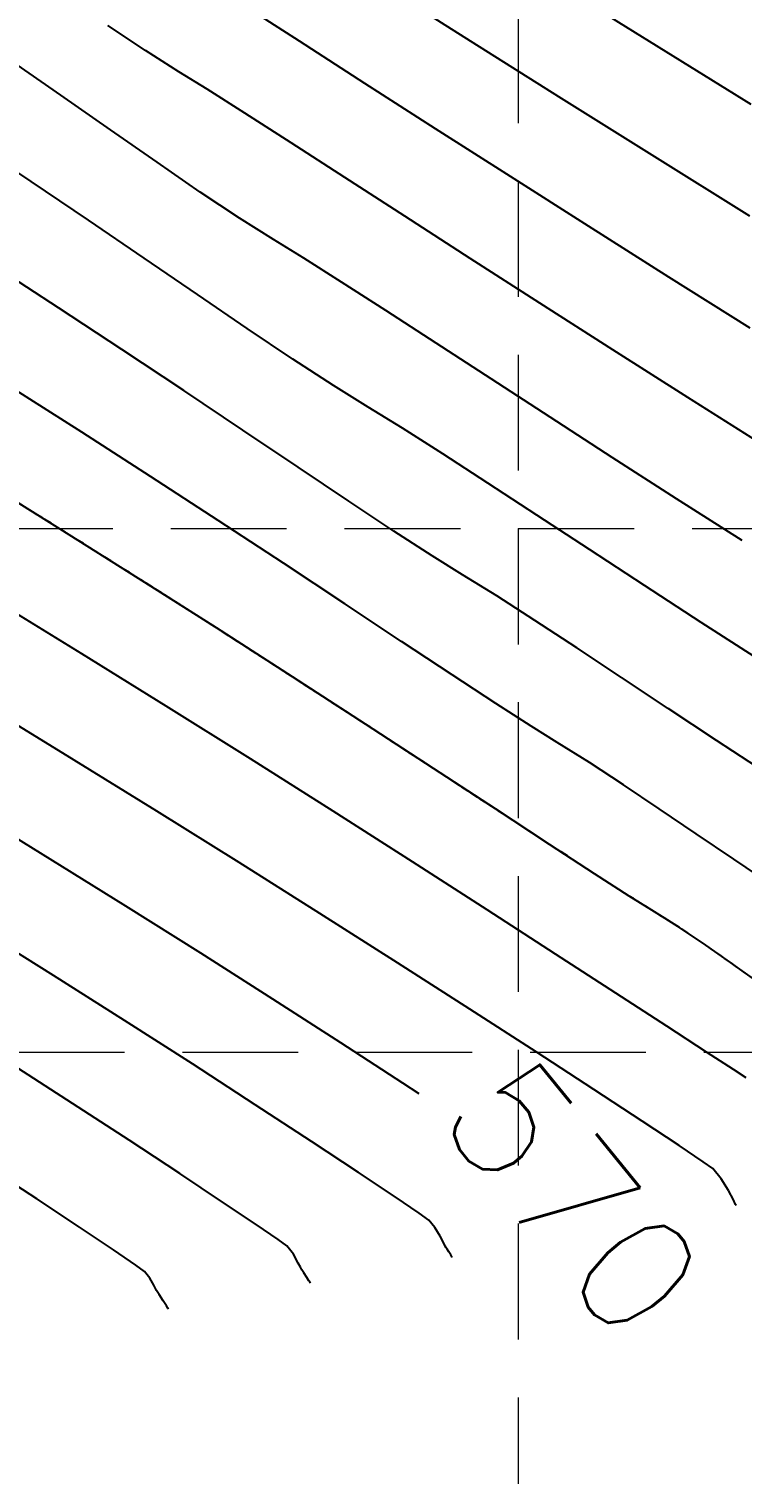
# Model space of a CAD drawing. Header units: inches. Extents: x 2547543 to 2548696, y 7125653 to 7126375.
# Drawn here: x 2548408.69 to 2548433.31, y 7125783.73 to 7125833.63 of the extents above; entities that cross this region are included whole.
import ezdxf

# ---------------------------------------------------------------- set-up
doc = ezdxf.new("R2010")
doc.units = ezdxf.units.IN
doc.header["$MEASUREMENT"] = 0
doc.linetypes.add('DASHED2', pattern=[0.375, 0.25, -0.125])
doc.linetypes.add('HIDDEN', pattern=[0.375, 0.25, -0.125])
for name, color, linetype in [('CONT-MJR', 6, 'Continuous'), ('CONT-MNR', 14, 'Continuous'), ('GRID', 254, 'HIDDEN'), ('V-100YR-LINE', 2, 'DASHED2')]:
    doc.layers.add(name, color=color, linetype=linetype)
doc.styles.add('L80', font='simplex', dxfattribs={"height": 3.2})

msp = doc.modelspace()

# ---------------------------------------------------------------- linework, layer by layer
at = {"layer": 'CONT-MJR', "color": 35, "extrusion": (0.5346756741477663, 0.8450573492223068, 0), "elevation": 7384318.007028944}
msp.add_lwpolyline([(1656445.301780972, 560), (1656448.857958182, 560)], dxfattribs=at)
at = {"layer": 'CONT-MJR', "color": 35}
for points, elevation in [([(2548427.07209941, 7125831.231278805), (2548423.932674917, 7125833.209253065)], 560), ([(2548430.301881083, 7125829.207090835), (2548427.07209941, 7125831.231278805)], 560), ([(2548414.030309379, 7125821.142698083), (2548411.899238962, 7125822.559984722)], 565), ([(2548417.985016664, 7125818.492551161), (2548416.070850431, 7125819.776768497)], 565), ([(2548421.29084284, 7125816.290674007), (2548419.736962619, 7125817.320401265)], 565), ([(2548424.837695336, 7125814.052987642), (2548423.661024254, 7125814.779908173)], 565), ([(2548426.158456326, 7125813.20441485), (2548424.837695336, 7125814.052987642)], 565), ([(2548427.600333418, 7125812.257565411), (2548426.158456326, 7125813.20441485)], 565), ([(2548429.140352811, 7125811.235814936), (2548427.600333418, 7125812.257565411)], 565), ([(2548434.119526778, 7125807.954913437), (2548432.422923293, 7125809.061113338)], 565), ([(2548409.425153217, 7125804.964345491), (2548406.834837804, 7125806.555866808)], 570), ([(2548414.61712428, 7125801.70964215), (2548412.03775034, 7125803.336092399)], 570), ([(2548421.600858044, 7125797.226454572), (2548419.454183026, 7125798.616288622)], 570)]:
    msp.add_lwpolyline(points, dxfattribs=dict(at, elevation=elevation))
at = {"layer": 'CONT-MJR', "color": 35, "extrusion": (-0.528580168785645, -0.8488833872603111, 0), "elevation": -7396047.753460483}
msp.add_lwpolyline([(-1603247.998687922, 560.0000000000009), (-1603251.858164122, 560.0000000000009)], dxfattribs=at)
at = {"layer": 'CONT-MJR', "color": 35, "extrusion": (0.5439041504395272, 0.8391473500730705, 0), "elevation": 7365706.945422772}
msp.add_lwpolyline([(1737273.989991284, 565.0000000000009), (1737276.617173236, 565.0000000000009)], dxfattribs=at)
at = {"layer": 'CONT-MJR', "color": 35, "extrusion": (-0.5496944488748726, -0.8353657958500277, 0), "elevation": -7353516.308366047}
msp.add_lwpolyline([(-1788168.9705295, 565), (-1788171.587053104, 565)], dxfattribs=at)
at = {"layer": 'CONT-MJR', "color": 35, "extrusion": (-0.5562692970401437, -0.8310020873442282, 0), "elevation": -7339176.724831177}
msp.add_lwpolyline([(-1846135.68375948, 565), (-1846138.139278044, 565)], dxfattribs=at)
at = {"layer": 'CONT-MJR', "color": 35, "extrusion": (-0.5560742413240407, -0.8311326236744004, 0), "elevation": -7339609.817136287}
msp.add_lwpolyline([(-1844408.678050474, 565), (-1844410.785952277, 565)], dxfattribs=at)
at = {"layer": 'CONT-MJR', "color": 35, "extrusion": (-0.5445279739657594, -0.838742681380139, 0), "elevation": -7364412.944976049}
msp.add_lwpolyline([(-1742735.02709786, 565), (-1742736.60084516, 565)], dxfattribs=at)
at = {"layer": 'CONT-MJR', "color": 35, "extrusion": (-0.528506364466436, -0.8489293390609555, 0), "elevation": -7396171.355586411}
msp.add_lwpolyline([(-1602606.848989844, 565.0000000000005), (-1602608.08609208, 565.0000000000005)], dxfattribs=at)
at = {"layer": 'CONT-MJR', "color": 35, "extrusion": (-0.5534443597368044, -0.8328861510888019, 0), "elevation": -7345403.227500418}
msp.add_lwpolyline([(-1821186.75971381, 565), (-1821188.698979928, 565)], dxfattribs=at)
at = {"layer": 'CONT-MJR', "color": 35, "extrusion": (-0.5511744276465683, -0.8343900468656598, 0), "elevation": -7350334.938558807}
msp.add_lwpolyline([(-1801177.081980941, 565), (-1801179.080306061, 565)], dxfattribs=at)
at = {"layer": 'CONT-MJR', "color": 35, "extrusion": (-0.5289192910883183, -0.848672129573389, 0), "elevation": -7395374.980570547}
msp.add_lwpolyline([(-1606208.577852725, 570.0000000000009), (-1606211.65630556, 570.0000000000009)], dxfattribs=at)
at = {"layer": 'CONT-MJR', "color": 35, "extrusion": (-0.5371541948792593, -0.8434840667870466, 0), "elevation": -7379391.80704698}
msp.add_lwpolyline([(-1678104.202293296, 570), (-1678107.155100537, 570)], dxfattribs=at)
at = {"layer": 'CONT-MJR', "color": 35, "extrusion": (-0.5404613238946271, -0.8413688592847176, 0), "elevation": -7372747.205325962}
msp.add_lwpolyline([(-1707057.784820895, 570.0000000000005), (-1707060.573624949, 570.0000000000005)], dxfattribs=at)
at = {"layer": 'CONT-MJR', "color": 35, "extrusion": (-0.5463765060655066, -0.837539678832979, 0), "elevation": -7360535.610732378}
msp.add_lwpolyline([(-1758963.312535727, 570), (-1758963.982407854, 570)], dxfattribs=at)
at = {"layer": 'CONT-MNR', "color": 35, "extrusion": (-0.5280824155271435, -0.8491931243309836, 0), "elevation": -7396989.682264248}
msp.add_lwpolyline([(-1598918.157502268, 559), (-1598922.512837077, 559)], dxfattribs=at)
at = {"layer": 'CONT-MNR', "color": 35, "extrusion": (0.5412079070149436, 0.8408888163036208, 0), "elevation": 7371257.433516039}
msp.add_lwpolyline([(1713621.056631246, 561.0000000000005), (1713623.493674717, 561.0000000000005)], dxfattribs=at)
at = {"layer": 'CONT-MNR', "color": 35}
for points, elevation in [([(2548412.708460653, 7125832.878217741), (2548411.412970342, 7125833.750813454)], 562), ([(2548413.86683323, 7125832.147720105), (2548412.708460653, 7125832.878217741)], 562), ([(2548413.110847412, 7125829.022078526), (2548411.498865434, 7125830.147313029)], 563), ([(2548415.952949452, 7125827.098255608), (2548414.604126409, 7125827.995929007)], 563), ([(2548412.668613126, 7125825.713012487), (2548410.746818352, 7125827.022778906)], 564), ([(2548421.013993926, 7125823.900900475), (2548419.480321082, 7125824.888417087)], 563), ([(2548433.59344251, 7125823.296483837), (2548430.781760642, 7125825.060567505)], 561), ([(2548424.646203204, 7125821.541464761), (2548422.74620294, 7125822.777209809)], 563), ([(2548431.431748792, 7125820.897917734), (2548428.841002386, 7125822.545499304)], 562), ([(2548428.826597812, 7125818.830290211), (2548426.6832498, 7125820.217785005)], 563), ([(2548412.889249017, 7125818.173189698), (2548410.508651037, 7125819.707283451)], 566), ([(2548424.527324439, 7125817.947755972), (2548422.972154088, 7125818.955249025)], 564), ([(2548431.04550232, 7125817.403100053), (2548428.826597812, 7125818.830290211)], 563), ([(2548409.769003935, 7125816.359346612), (2548407.102488995, 7125818.01240769)], 567), ([(2548426.224385981, 7125816.838068865), (2548424.527324439, 7125817.947755972)], 564), ([(2548433.309218407, 7125815.960334202), (2548431.04550232, 7125817.403100053)], 563), ([(2548415.16311457, 7125812.941912073), (2548412.472614313, 7125814.65687832)], 567), ([(2548431.894900377, 7125813.13202858), (2548429.935375689, 7125814.406586632)], 564), ([(2548421.552363676, 7125812.481021566), (2548419.595263273, 7125813.775305356)], 566), ([(2548417.790299144, 7125811.251357132), (2548415.16311457, 7125812.941912073)], 567), ([(2548423.303856346, 7125811.324349284), (2548421.552363676, 7125812.481021566)], 566), ([(2548413.427540905, 7125810.248457653), (2548410.519461812, 7125812.055236884)], 568), ([(2548424.809847947, 7125810.336352113), (2548423.303856346, 7125811.324349284)], 566), ([(2548416.334996467, 7125808.422015477), (2548413.427540905, 7125810.248457653)], 568), ([(2548426.030445142, 7125809.54809366), (2548424.809847947, 7125810.336352113)], 566), ([(2548410.248168782, 7125808.381779846), (2548407.447306446, 7125810.088895173)], 569), ([(2548428.040315283, 7125808.298233307), (2548426.925754596, 7125808.990637529)], 566), ([(2548431.719965736, 7125805.839560386), (2548430.448688276, 7125806.703096909)], 566), ([(2548428.219292142, 7125804.456576084), (2548426.661769394, 7125805.471435607)], 567), ([(2548424.507026677, 7125803.20731085), (2548421.929398883, 7125804.863182119)], 568), ([(2548429.412265844, 7125803.687583424), (2548428.219292142, 7125804.456576084)], 567), ([(2548426.865392822, 7125801.684816463), (2548424.507026677, 7125803.20731085)], 568), ([(2548431.15209272, 7125802.598663323), (2548430.190484937, 7125803.201366886)], 567), ([(2548409.539570501, 7125800.943823828), (2548407.052326445, 7125802.498207007)], 571), ([(2548423.913920836, 7125799.77447895), (2548421.409453882, 7125801.379566848)], 569), ([(2548411.987748233, 7125799.391832005), (2548409.539570501, 7125800.943823828)], 571), ([(2548426.193920756, 7125798.303138497), (2548423.913920836, 7125799.77447895)], 569), ([(2548432.078326068, 7125798.300194161), (2548430.705702048, 7125799.192998162)], 568), ([(2548428.194390992, 7125797.00332615), (2548426.193920756, 7125798.303138497)], 569), ([(2548418.438375175, 7125795.215011081), (2548416.5031014, 7125796.480944989)], 571), ([(2548431.967997064, 7125794.510864266), (2548431.136491798, 7125795.069408379)], 569), ([(2548410.43662943, 7125792.24921137), (2548408.955763502, 7125793.229115337)], 573), ([(2548433.072770166, 7125793.053994317), (2548433.007295618, 7125793.191507833)], 569), ([(2548416.528680196, 7125792.344716214), (2548415.375695053, 7125793.120309468)], 572), ([(2548433.108721555, 7125792.997211561), (2548433.104704266, 7125793.003556594)], 569), ([(2548417.28723392, 7125791.826310631), (2548416.528680196, 7125792.344716214)], 572), ([(2548423.062930841, 7125791.596314809), (2548423.011188325, 7125791.703256059)], 571), ([(2548417.81649285, 7125791.314598364), (2548417.58703724, 7125791.611346125)], 572), ([(2548423.096354535, 7125791.543524375), (2548423.062930841, 7125791.596314809)], 571), ([(2548423.129778228, 7125791.490733941), (2548423.096354535, 7125791.543524375)], 571), ([(2548423.255027268, 7125791.292911665), (2548423.186324876, 7125791.401422385)], 571), ([(2548423.306914605, 7125791.210959171), (2548423.293673354, 7125791.231872819)], 571), ([(2548412.863462498, 7125790.489764933), (2548412.682808975, 7125790.723471208)], 573), ([(2548418.058011179, 7125790.867475057), (2548417.987314479, 7125791.011966478)], 572), ([(2548418.085547725, 7125790.823982969), (2548418.058011179, 7125790.867475057)], 572), ([(2548418.179046282, 7125790.676308403), (2548418.11308427, 7125790.780490882)], 572), ([(2548418.279576832, 7125790.517527286), (2548418.179046282, 7125790.676308403)], 572), ([(2548412.998017633, 7125790.251432523), (2548412.863462498, 7125790.489764933)], 573), ([(2548413.053091517, 7125790.138635303), (2548412.998017633, 7125790.251432523)], 573), ([(2548418.353725627, 7125790.400414345), (2548418.279576832, 7125790.517527286)], 572), ([(2548418.40601113, 7125790.317832975), (2548418.392167029, 7125790.339698783)], 572), ([(2548413.327172508, 7125789.705743154), (2548413.186076189, 7125789.928595122)], 573), ([(2548413.505107654, 7125789.42470678), (2548413.485725342, 7125789.455319814)], 573)]:
    msp.add_lwpolyline(points, dxfattribs=dict(at, elevation=elevation))
at = {"layer": 'CONT-MNR', "color": 35, "extrusion": (-0.5409691942751365, -0.8410424072811725, 0), "elevation": -7371743.55735452}
msp.add_lwpolyline([(-1711525.925243045, 561), (-1711528.615448063, 561)], dxfattribs=at)
at = {"layer": 'CONT-MNR', "color": 35, "extrusion": (-0.5260588818806576, -0.8504481482103847, 0), "elevation": -7400775.939674431}
msp.add_lwpolyline([(-1581296.044378862, 559.0000000000009), (-1581300.453629948, 559.0000000000009)], dxfattribs=at)
at = {"layer": 'CONT-MNR', "color": 35, "extrusion": (-0.5718271983917216, -0.8203740946540637, 0), "elevation": -7303097.468867818}
msp.add_lwpolyline([(-1984094.795140111, 563), (-1984096.955287579, 563)], dxfattribs=at)
at = {"layer": 'CONT-MNR', "color": 35, "extrusion": (-0.5246453765248089, -0.8513208730503097, 0), "elevation": -7403383.197912807}
msp.add_lwpolyline([(-1569015.827878193, 562), (-1569016.972187222, 562)], dxfattribs=at)
at = {"layer": 'CONT-MNR', "color": 35, "extrusion": (-0.5401130236138055, -0.8415924914843007, 0), "elevation": -7373481.482149685}
msp.add_lwpolyline([(-1704020.250514677, 561), (-1704023.1514192, 561)], dxfattribs=at)
at = {"layer": 'CONT-MNR', "color": 35, "extrusion": (-0.5739380350272834, -0.8188987311927043, 0), "elevation": -7297963.554429123}
msp.add_lwpolyline([(-2002894.009709215, 563), (-2002896.091690688, 563)], dxfattribs=at)
at = {"layer": 'CONT-MNR', "color": 35, "extrusion": (-0.5352566294015955, -0.8446894936493783, 0), "elevation": -7383170.979687999}
msp.add_lwpolyline([(-1661527.791317845, 562), (-1661529.334066336, 562)], dxfattribs=at)
at = {"layer": 'CONT-MNR', "color": 35, "extrusion": (0.5401106732649592, 0.8415939998748045, 0), "elevation": 7373483.138796439}
msp.add_lwpolyline([(1704003.596282111, 562), (1704005.492512626, 562)], dxfattribs=at)
at = {"layer": 'CONT-MNR', "color": 35, "extrusion": (-0.5387299280116243, -0.8424785247497946, 0), "elevation": -7376270.492464595}
msp.add_lwpolyline([(-1691903.489667749, 561.0000000000009), (-1691906.55881599, 561.0000000000009)], dxfattribs=at)
at = {"layer": 'CONT-MNR', "color": 35, "extrusion": (-0.553925052642383, -0.8325665355124077, 0), "elevation": -7344353.690860676}
msp.add_lwpolyline([(-1825454.988490421, 564), (-1825457.39465507, 564)], dxfattribs=at)
at = {"layer": 'CONT-MNR', "color": 35, "extrusion": (-0.5422998271987092, -0.840185037607937, 0), "elevation": -7369021.992353022}
msp.add_lwpolyline([(-1723191.554183054, 562.0000000000009), (-1723193.758831342, 562.0000000000009)], dxfattribs=at)
at = {"layer": 'CONT-MNR', "color": 35, "extrusion": (-0.5663489949816616, -0.824165526992765, 0), "elevation": -7316153.835368212}
msp.add_lwpolyline([(-1935390.058700682, 563.0000000000009), (-1935391.870568501, 563.0000000000009)], dxfattribs=at)
at = {"layer": 'CONT-MNR', "color": 35, "extrusion": (-0.5597583858626608, -0.8286558691377433, 0), "elevation": -7331352.671040173}
msp.add_lwpolyline([(-1876985.909882525, 564.0000000000009), (-1876988.296259616, 564.0000000000009)], dxfattribs=at)
at = {"layer": 'CONT-MNR', "color": 35, "extrusion": (-0.5429505334575485, -0.8397646802635625, 0), "elevation": -7367684.870586389}
msp.add_lwpolyline([(-1728897.154312884, 562), (-1728899.622280797, 562)], dxfattribs=at)
at = {"layer": 'CONT-MNR', "color": 35, "extrusion": (-0.5368463005395661, -0.8436800635294057, 0), "elevation": -7380032.167843066}
msp.add_lwpolyline([(-1675415.856501766, 561.0000000000009), (-1675419.051448134, 561.0000000000009)], dxfattribs=at)
at = {"layer": 'CONT-MNR', "color": 35, "extrusion": (0.5425497178730597, 0.8400236923062726, 0), "elevation": 7368509.098516468}
msp.add_lwpolyline([(1725378.253652082, 562), (1725380.939832944, 562)], dxfattribs=at)
at = {"layer": 'CONT-MNR', "color": 35, "extrusion": (0.5316372738112506, 0.8469721418645016, 0), "elevation": 7390209.949728809}
msp.add_lwpolyline([(1629916.582573836, 563), (1629917.974135684, 563)], dxfattribs=at)
at = {"layer": 'CONT-MNR', "color": 35, "extrusion": (0.5344442414472265, 0.8452037344829346, 0), "elevation": 7384768.108502567}
msp.add_lwpolyline([(1654412.955365278, 561.0000000000005), (1654416.233678624, 561.0000000000005)], dxfattribs=at)
at = {"layer": 'CONT-MNR', "color": 35, "extrusion": (-0.524170095520761, -0.8516135925182009, 0), "elevation": -7404254.636058454}
msp.add_lwpolyline([(-1564877.187989448, 563), (-1564878.414327029, 563)], dxfattribs=at)
at = {"layer": 'CONT-MNR', "color": 35, "extrusion": (-0.5641904445281074, -0.8256446828407342, 0), "elevation": -7321190.187144443}
msp.add_lwpolyline([(-1916237.183146213, 564), (-1916239.407129939, 564)], dxfattribs=at)
at = {"layer": 'CONT-MNR', "color": 35, "extrusion": (-0.5355640162193124, -0.8444946326241749, 0), "elevation": -7382562.643180281}
msp.add_lwpolyline([(-1664208.823310145, 563), (-1664210.367892795, 563)], dxfattribs=at)
at = {"layer": 'CONT-MNR', "color": 35, "extrusion": (-0.5413184364034479, -0.8408176677554571, 0), "elevation": -7371029.002029993}
msp.add_lwpolyline([(-1714578.111187918, 562.0000000000005), (-1714580.970478866, 562.0000000000005)], dxfattribs=at)
at = {"layer": 'CONT-MNR', "color": 35, "extrusion": (-0.562516408458574, -0.8267861212035835, 0), "elevation": -7325057.73874682}
msp.add_lwpolyline([(-1901397.35663138, 564), (-1901399.43789766, 564)], dxfattribs=at)
at = {"layer": 'CONT-MNR', "color": 35, "extrusion": (0.5393430855337895, 0.8420861215379881, 0), "elevation": 7375033.744476989}
msp.add_lwpolyline([(1697266.559920588, 562), (1697269.547230985, 562)], dxfattribs=at)
at = {"layer": 'CONT-MNR', "color": 35, "extrusion": (-0.544223703929012, -0.8389401409408106, 0), "elevation": -7365050.831147145}
msp.add_lwpolyline([(-1740067.527478579, 563), (-1740069.592237349, 563)], dxfattribs=at)
at = {"layer": 'CONT-MNR', "color": 35, "extrusion": (-0.5574242445829867, -0.8302278070211131, 0), "elevation": -7336605.630649747}
msp.add_lwpolyline([(-1856338.751146534, 564), (-1856340.64872208, 564)], dxfattribs=at)
at = {"layer": 'CONT-MNR', "color": 35, "extrusion": (0.5473596494087025, 0.8368974932446519, 0), "elevation": 7358483.835504808}
msp.add_lwpolyline([(1767621.414943677, 564), (1767623.088020818, 564)], dxfattribs=at)
at = {"layer": 'CONT-MNR', "color": 35, "extrusion": (-0.5362594884312781, -0.8440531743127468, 0), "elevation": -7381180.05919503}
msp.add_lwpolyline([(-1670294.451602475, 566.0000000000009), (-1670297.279314173, 566.0000000000009)], dxfattribs=at)
at = {"layer": 'CONT-MNR', "color": 35, "extrusion": (0.528915721086198, 0.8486743545011051, 0), "elevation": 7395400.783375097}
msp.add_lwpolyline([(1606179.489855888, 564.0000000000009), (1606180.898033615, 564.0000000000009)], dxfattribs=at)
at = {"layer": 'CONT-MNR', "color": 35, "extrusion": (-0.5448724419229621, -0.8385189455420243, 0), "elevation": -7363702.725103077}
msp.add_lwpolyline([(-1745759.007538748, 563.0000000000009), (-1745761.436877534, 563.0000000000009)], dxfattribs=at)
at = {"layer": 'CONT-MNR', "color": 35, "extrusion": (0.5331039583126764, 0.8460497441825489, 0), "elevation": 7387377.831527686}
msp.add_lwpolyline([(1642700.45784255, 562.0000000000009), (1642703.566009304, 562.0000000000009)], dxfattribs=at)
at = {"layer": 'CONT-MNR', "color": 35, "extrusion": (0.5241365340187815, 0.8516342487868714, 0), "elevation": 7404313.081158899}
msp.add_lwpolyline([(1564579.408319851, 564), (1564580.805378218, 564)], dxfattribs=at)
at = {"layer": 'CONT-MNR', "color": 35, "extrusion": (-0.5367156852314349, -0.8437631618093737, 0), "elevation": -7380282.113921296}
msp.add_lwpolyline([(-1674273.378789253, 564), (-1674275.021522054, 564)], dxfattribs=at)
at = {"layer": 'CONT-MNR', "color": 35, "extrusion": (-0.545813231488294, -0.8379068661446247, 0), "elevation": -7361729.448461221}
msp.add_lwpolyline([(-1754030.400248409, 566), (-1754033.186433468, 566)], dxfattribs=at)
at = {"layer": 'CONT-MNR', "color": 35, "extrusion": (-0.5488249921375656, -0.8359372751619591, 0), "elevation": -7355369.720927503}
msp.add_lwpolyline([(-1780508.300123458, 566), (-1780510.990081102, 566)], dxfattribs=at)
at = {"layer": 'CONT-MNR', "color": 35, "extrusion": (0.5484309317870779, 0.8361958580734287, 0), "elevation": 7356214.294213712}
msp.add_lwpolyline([(1777032.748150235, 564.0000000000009), (1777034.914808893, 564.0000000000009)], dxfattribs=at)
at = {"layer": 'CONT-MNR', "color": 35, "extrusion": (0.5328569960083813, 0.8462053071240596, 0), "elevation": 7387841.594980402}
msp.add_lwpolyline([(1640560.033109297, 567.0000000000009), (1640563.228090887, 567.0000000000009)], dxfattribs=at)
at = {"layer": 'CONT-MNR', "color": 35, "extrusion": (0.5476843221458372, 0.8366850562043372, 0), "elevation": 7357797.548969006}
msp.add_lwpolyline([(1770463.589295818, 564), (1770465.859252353, 564)], dxfattribs=at)
at = {"layer": 'CONT-MNR', "color": 35, "extrusion": (-0.5507802882486839, -0.8346502705185549, 0), "elevation": -7351181.674481163}
msp.add_lwpolyline([(-1797718.66058785, 566), (-1797721.20394628, 566)], dxfattribs=at)
at = {"layer": 'CONT-MNR', "color": 35, "extrusion": (0.522476079278614, 0.852653943039993, 0), "elevation": 7407335.282860429}
msp.add_lwpolyline([(1550154.066392739, 568), (1550157.413639436, 568)], dxfattribs=at)
at = {"layer": 'CONT-MNR', "color": 35, "extrusion": (-0.541150234069111, -0.8409259326284012, 0), "elevation": -7371365.570221369}
msp.add_lwpolyline([(-1713090.606829409, 564), (-1713092.976370948, 564)], dxfattribs=at)
at = {"layer": 'CONT-MNR', "color": 35, "extrusion": (0.5438973687827123, 0.8391517456522642, 0), "elevation": 7365714.681467645}
msp.add_lwpolyline([(1737197.757193318, 567), (1737200.752674579, 567)], dxfattribs=at)
at = {"layer": 'CONT-MNR', "color": 35, "extrusion": (-0.5458767984217882, -0.8378654551566013, 0), "elevation": -7361593.238959289}
msp.add_lwpolyline([(-1754578.0001072, 567), (-1754580.8047777, 567)], dxfattribs=at)
at = {"layer": 'CONT-MNR', "color": 35, "extrusion": (-0.5285579751807351, -0.8488972063052401, 0), "elevation": -7396070.720589875}
msp.add_lwpolyline([(-1603050.673869922, 566), (-1603051.7285435, 566)], dxfattribs=at)
at = {"layer": 'CONT-MNR', "color": 35, "extrusion": (-0.5256918974441757, -0.850675043104911, 0), "elevation": -7401425.971153937}
msp.add_lwpolyline([(-1578107.379042514, 569), (-1578110.731331483, 569)], dxfattribs=at)
at = {"layer": 'CONT-MNR', "color": 35, "extrusion": (-0.5353625787161294, -0.8446223471531028, 0), "elevation": -7382943.775512081}
msp.add_lwpolyline([(-1662438.408998012, 568.0000000000009), (-1662441.785859295, 568.0000000000009)], dxfattribs=at)
at = {"layer": 'CONT-MNR', "color": 35, "extrusion": (-0.5466375379616016, -0.8373693343389634, 0), "elevation": -7359999.780948945}
msp.add_lwpolyline([(-1761257.405536346, 566.0000000000009), (-1761258.812403047, 566.0000000000009)], dxfattribs=at)
at = {"layer": 'CONT-MNR', "color": 35, "extrusion": (0.5470427215818063, 0.8371046892500188, 0), "elevation": 7359143.432100414}
msp.add_lwpolyline([(1764822.346207983, 567.0000000000009), (1764824.897865127, 567.0000000000009)], dxfattribs=at)
at = {"layer": 'CONT-MNR', "color": 35, "extrusion": (-0.5574470605040847, -0.830212487701405, 0), "elevation": -7336548.772377817}
msp.add_lwpolyline([(-1856521.217822174, 566), (-1856522.699739125, 566)], dxfattribs=at)
at = {"layer": 'CONT-MNR', "color": 35, "extrusion": (0.5472194766295571, 0.8369891542889152, 0), "elevation": 7358770.599246473}
msp.add_lwpolyline([(1766374.064241338, 567.0000000000005), (1766376.300669642, 567.0000000000005)], dxfattribs=at)
at = {"layer": 'CONT-MNR', "color": 35, "extrusion": (-0.5299911732598627, -0.8480031581702007, 0), "elevation": -7393342.966608294}
msp.add_lwpolyline([(-1615548.895798841, 569.0000000000009), (-1615552.253678011, 569.0000000000009)], dxfattribs=at)
at = {"layer": 'CONT-MNR', "color": 35, "extrusion": (-0.5381727359408868, -0.8428345663829294, 0), "elevation": -7377365.854065823}
msp.add_lwpolyline([(-1687015.807173942, 568), (-1687019.060754208, 568)], dxfattribs=at)
at = {"layer": 'CONT-MNR', "color": 35, "extrusion": (-0.5608808129701895, -0.8278965597475928, 0), "elevation": -7328796.594894754}
msp.add_lwpolyline([(-1886888.347219018, 566.0000000000009), (-1886889.91864908, 566.0000000000009)], dxfattribs=at)
at = {"layer": 'CONT-MNR', "color": 35, "extrusion": (-0.5336165564725444, -0.8457265342049898, 0), "elevation": -7386359.172932974}
msp.add_lwpolyline([(-1647181.157035424, 569.0000000000005), (-1647184.453861231, 569.0000000000005)], dxfattribs=at)
at = {"layer": 'CONT-MNR', "color": 35, "extrusion": (-0.5547104364326357, -0.8320434674418847, 0), "elevation": -7342621.858983856}
msp.add_lwpolyline([(-1832349.745234616, 566.0000000000005), (-1832351.330990953, 566.0000000000005)], dxfattribs=at)
at = {"layer": 'CONT-MNR', "color": 35, "extrusion": (-0.5298654023462, -0.8480817504206182, 0), "elevation": -7393588.640400581}
msp.add_lwpolyline([(-1614439.443560889, 567.0000000000009), (-1614440.361183622, 567.0000000000009)], dxfattribs=at)
at = {"layer": 'CONT-MNR', "color": 35, "extrusion": (-0.5367632366045201, -0.843732912615029, 0), "elevation": -7380172.076668851}
msp.add_lwpolyline([(-1674681.193528235, 569.0000000000009), (-1674684.362625107, 569.0000000000009)], dxfattribs=at)
at = {"layer": 'CONT-MNR', "color": 35, "extrusion": (-0.5582100486745771, -0.8296996694941648, 0), "elevation": -7334835.938445106}
msp.add_lwpolyline([(-1863261.044408577, 567), (-1863262.130825318, 567)], dxfattribs=at)
at = {"layer": 'CONT-MNR', "color": 35, "extrusion": (-0.5438468058481934, -0.8391845159252627, 0), "elevation": -7365816.248133734}
msp.add_lwpolyline([(-1736741.636095996, 568), (-1736744.119989499, 568)], dxfattribs=at)
at = {"layer": 'CONT-MNR', "color": 35, "extrusion": (-0.5751092012097249, -0.8180766508609766, 0), "elevation": -7295078.951110614}
msp.add_lwpolyline([(-2013300.483368978, 567), (-2013301.532453425, 567)], dxfattribs=at)
at = {"layer": 'CONT-MNR', "color": 35, "extrusion": (0.5805979458159332, 0.8141904109692764, 0), "elevation": 7281374.074891334}
msp.add_lwpolyline([(2062314.986948946, 567.0000000000005), (2062316.00894995, 567.0000000000005)], dxfattribs=at)
at = {"layer": 'CONT-MNR', "color": 35, "extrusion": (-0.5448705045428627, -0.8385202044549709, 0), "elevation": -7363691.320626281}
msp.add_lwpolyline([(-1745727.165175424, 568), (-1745729.259178944, 568)], dxfattribs=at)
at = {"layer": 'CONT-MNR', "color": 35, "extrusion": (-0.5399445685987613, -0.8417005779020812, 0), "elevation": -7373790.677455932}
msp.add_lwpolyline([(-1702534.051882772, 571.0000000000005), (-1702536.835723768, 571.0000000000005)], dxfattribs=at)
at = {"layer": 'CONT-MNR', "color": 35, "extrusion": (-0.544241432121287, -0.8389286403279904, 0), "elevation": -7364998.603205401}
msp.add_lwpolyline([(-1740200.899278744, 568), (-1740202.01346678, 568)], dxfattribs=at)
at = {"layer": 'CONT-MNR', "color": 35, "extrusion": (-0.5407097229592485, -0.8412092459651955, 0), "elevation": -7372236.093580032}
msp.add_lwpolyline([(-1709241.249196146, 572), (-1709243.730767766, 572)], dxfattribs=at)
at = {"layer": 'CONT-MNR', "color": 35, "extrusion": (-0.5438586148215038, -0.8391768628152443, 0), "elevation": -7365781.805304313}
msp.add_lwpolyline([(-1736853.63740746, 571.0000000000009), (-1736856.225887537, 571.0000000000009)], dxfattribs=at)
at = {"layer": 'CONT-MNR', "color": 35, "extrusion": (-0.5373273983712648, -0.8433737409710882, 0), "elevation": -7379053.539254826}
msp.add_lwpolyline([(-1679604.328021579, 568), (-1679604.852302731, 568)], dxfattribs=at)
at = {"layer": 'CONT-MNR', "color": 35, "extrusion": (0.5476981270094736, 0.8366760195382168, 0), "elevation": 7357752.821666357}
msp.add_lwpolyline([(1770574.923342568, 569), (1770576.914409432, 569)], dxfattribs=at)
at = {"layer": 'CONT-MNR', "color": 35, "extrusion": (0.5455616398738395, 0.8380706993435382, 0), "elevation": 7362236.12348385}
msp.add_lwpolyline([(1751810.998892847, 572), (1751813.326101644, 572)], dxfattribs=at)
at = {"layer": 'CONT-MNR', "color": 35, "extrusion": (0.5513462124372677, 0.8342765452960302, 0), "elevation": 7349951.547755462}
msp.add_lwpolyline([(1802683.797645253, 569), (1802685.327381305, 569)], dxfattribs=at)
at = {"layer": 'CONT-MNR', "color": 35, "extrusion": (-0.5498238766526726, -0.8352806143222926, 0), "elevation": -7353216.484836442}
msp.add_lwpolyline([(-1789291.0182936, 572), (-1789293.112070237, 572)], dxfattribs=at)
at = {"layer": 'CONT-MNR', "color": 35, "extrusion": (-0.5509252760248448, -0.8345545759487206, 0), "elevation": -7350853.135549646}
msp.add_lwpolyline([(-1798984.470529976, 571.0000000000009), (-1798986.426548403, 571.0000000000009)], dxfattribs=at)
at = {"layer": 'CONT-MNR', "color": 35, "extrusion": (-0.5470526875014465, -0.8370981764986978, 0), "elevation": -7359102.486302394}
msp.add_lwpolyline([(-1764915.846724578, 573.0000000000005), (-1764917.898595824, 573.0000000000005)], dxfattribs=at)
at = {"layer": 'CONT-MNR', "color": 35, "extrusion": (-0.5795239140384117, -0.8149552337752054, 0), "elevation": -7284080.800189737}
msp.add_lwpolyline([(-2052709.948283371, 569.0000000000009), (-2052710.355330235, 569.0000000000009)], dxfattribs=at)
at = {"layer": 'CONT-MNR', "color": 35, "extrusion": (0.7750791768591069, 0.6318641227347928, 0), "elevation": 6477770.557492797}
msp.add_lwpolyline([(3912791.362750074, 569), (3912791.821698886, 569)], dxfattribs=at)
at = {"layer": 'CONT-MNR', "color": 35, "extrusion": (-0.5538432046499268, -0.8326209850004379, 0), "elevation": -7344507.42519551}
msp.add_lwpolyline([(-1824707.977123121, 572), (-1824709.758362854, 572)], dxfattribs=at)
at = {"layer": 'CONT-MNR', "color": 35, "extrusion": (0.5548990598136092, 0.8319176842801053, 0), "elevation": 7342190.058720711}
msp.add_lwpolyline([(1834019.224527359, 571.0000000000005), (1834020.743407984, 571.0000000000005)], dxfattribs=at)
at = {"layer": 'CONT-MNR', "color": 35, "extrusion": (0.8517445624122967, 0.5239572505472995, 0), "elevation": 5904224.990860799}
msp.add_lwpolyline([(4734086.020774119, 569.0000000000009), (4734086.490678746, 569.0000000000009)], dxfattribs=at)
at = {"layer": 'CONT-MNR', "color": 35, "extrusion": (0.5609143552560761, 0.8278738346316187, 0), "elevation": 7328703.929249373}
msp.add_lwpolyline([(1887187.408039643, 571.0000000000005), (1887188.40917328, 571.0000000000005)], dxfattribs=at)
at = {"layer": 'CONT-MNR', "color": 35, "extrusion": (0.8860301230190766, 0.463627675082927, 0), "elevation": 5561703.341460539}
msp.add_lwpolyline([(5132143.347803126, 569), (5132143.717432389, 569)], dxfattribs=at)
at = {"layer": 'CONT-MNR', "color": 35, "extrusion": (-0.5803243706648848, -0.8143854276768496, 0), "elevation": -7282053.250446508}
msp.add_lwpolyline([(-2059872.907148446, 571), (-2059873.31001691, 571)], dxfattribs=at)
at = {"layer": 'CONT-MNR', "color": 35, "extrusion": (0.8448932084227693, 0.5349350113435081, 0), "elevation": 5964989.983473425}
msp.add_lwpolyline([(4657288.056037591, 569.0000000000009), (4657288.081255463, 569.0000000000009)], dxfattribs=at)
at = {"layer": 'CONT-MNR', "color": 35, "extrusion": (0.8448931960326124, 0.5349350309129115, 0), "elevation": 5964990.091345455}
msp.add_lwpolyline([(4657287.883397294, 569), (4657287.917876581, 569)], dxfattribs=at)
at = {"layer": 'CONT-MNR', "color": 35, "extrusion": (-0.5565692010665662, -0.8308012544671104, 0), "elevation": -7338483.900421359}
msp.add_lwpolyline([(-1848772.507366675, 573), (-1848773.911461094, 573)], dxfattribs=at)
at = {"layer": 'CONT-MNR', "color": 35, "extrusion": (0.7746162895113289, 0.6324315014479442, 0), "elevation": 6480625.223580166}
msp.add_lwpolyline([(3908051.945765755, 571), (3908052.283099508, 571)], dxfattribs=at)
at = {"layer": 'CONT-MNR', "color": 35, "extrusion": (0.8518125954314659, 0.5238466400238811, 0), "elevation": 5903600.87960789}
msp.add_lwpolyline([(4734856.565476973, 571), (4734856.909516899, 571)], dxfattribs=at)
at = {"layer": 'CONT-MNR', "color": 35, "extrusion": (-0.5827077939080649, -0.8126817500835097, 0), "elevation": -7275983.587538145}
msp.add_lwpolyline([(-2081201.845119077, 572), (-2081202.214025256, 572)], dxfattribs=at)
at = {"layer": 'CONT-MNR', "color": 35, "extrusion": (0.8861266826195948, 0.463443095050074, 0), "elevation": 5560624.590454875}
msp.add_lwpolyline([(5133305.115242578, 571), (5133305.387893458, 571)], dxfattribs=at)
at = {"layer": 'CONT-MNR', "color": 35, "extrusion": (0.562657088680914, 0.8266903897815181, 0), "elevation": 7324705.179354848}
msp.add_lwpolyline([(1902628.763272014, 573.0000000000009), (1902629.700249285, 573.0000000000009)], dxfattribs=at)
at = {"layer": 'CONT-MNR', "color": 35, "extrusion": (0.870847654103369, 0.4915530117318571, 0), "elevation": 5721987.858831563}
msp.add_lwpolyline([(4952795.849585809, 572.0000000000009), (4952796.197099964, 572.0000000000009)], dxfattribs=at)
at = {"layer": 'CONT-MNR', "color": 35, "extrusion": (0.8448932049718115, 0.5349350167940593, 0), "elevation": 5964980.776509348}
msp.add_lwpolyline([(4657291.935133267, 571), (4657292.040840778, 571)], dxfattribs=at)
at = {"layer": 'CONT-MNR', "color": 35, "extrusion": (0.8448932059445345, 0.53493501525771, 0), "elevation": 5964980.768040553}
msp.add_lwpolyline([(4657291.745304223, 571), (4657291.817548674, 571)], dxfattribs=at)
at = {"layer": 'CONT-MNR', "color": 35, "extrusion": (-0.5797573840925521, -0.8147891602065906, 0), "elevation": -7283478.109958638}
msp.add_lwpolyline([(-2054810.759744894, 573.0000000000009), (-2054811.134155906, 573.0000000000009)], dxfattribs=at)
at = {"layer": 'CONT-MNR', "color": 35, "extrusion": (0.8448932077555258, 0.5349350123973733, 0), "elevation": 5964976.133769032}
msp.add_lwpolyline([(4657294.155407269, 572), (4657294.2068837, 572)], dxfattribs=at)
at = {"layer": 'CONT-MNR', "color": 35, "extrusion": (0.8448932107399916, 0.5349350076836142, 0), "elevation": 5964976.107785445}
msp.add_lwpolyline([(4657293.666973187, 572.0000000000009), (4657293.738835005, 572.0000000000009)], dxfattribs=at)
at = {"layer": 'CONT-MNR', "color": 35, "extrusion": (0.8448932110409666, 0.5349350072082448, 0), "elevation": 5964971.486660525}
msp.add_lwpolyline([(4657296.275568381, 573.0000000000009), (4657296.35651054, 573.0000000000009)], dxfattribs=at)
at = {"layer": 'CONT-MNR', "color": 35, "extrusion": (0.844893206552651, 0.5349350142972318, 0), "elevation": 5964971.525737071}
msp.add_lwpolyline([(4657296.057862397, 573.0000000000009), (4657296.225519918, 573.0000000000009)], dxfattribs=at)
at = {"layer": 'CONT-MNR', "color": 35, "extrusion": (0.8448932074694699, 0.5349350128491791, 0), "elevation": 5964971.517754988}
msp.add_lwpolyline([(4657295.609019652, 573.0000000000009), (4657295.804322219, 573.0000000000009)], dxfattribs=at)
at = {"layer": 'CONT-MNR', "color": 35, "extrusion": (0.8448932045406576, 0.5349350174750372, 0), "elevation": 5964971.543254057}
msp.add_lwpolyline([(4657295.475267081, 573.0000000000005), (4657295.576360953, 573.0000000000005)], dxfattribs=at)
at = {"layer": 'GRID', "color": 252, "linetype": 'HIDDEN', "lineweight": 0, "ltscale": 16}
for p, q in [((2548425.583313589, 7126356.376313465), (2548425.583313589, 7125726.296813901)), ((2547561.583313602, 7125816.376313472), (2548677.583313586, 7125816.376313472)), ((2547561.986892405, 7125798.2968139), (2548677.986892388, 7125798.2968139))]:
    msp.add_line(p, q, dxfattribs=at)
at = {"layer": 'V-100YR-LINE', "color": 5}
for p, q in [((2548409.769003935, 7125816.359346612, 567), (2548407.102488995, 7125818.01240769, 567)), ((2548412.472614313, 7125814.65687832, 567), (2548409.769003935, 7125816.359346612, 567)), ((2548415.16311457, 7125812.941912073, 567), (2548412.472614313, 7125814.65687832, 567)), ((2548417.790299144, 7125811.251357132, 567), (2548415.16311457, 7125812.941912073, 567)), ((2548420.303962473, 7125809.622122755, 567), (2548417.790299144, 7125811.251357132, 567)), ((2548422.653898999, 7125808.091118202, 567), (2548420.303962473, 7125809.622122755, 567)), ((2548424.789903159, 7125806.695252733, 567), (2548422.653898999, 7125808.091118202, 567)), ((2548426.661769394, 7125805.471435607, 567), (2548424.789903159, 7125806.695252733, 567)), ((2548428.219292142, 7125804.456576084, 567), (2548426.661769394, 7125805.471435607, 567)), ((2548429.412265844, 7125803.687583424, 567), (2548428.219292142, 7125804.456576084, 567)), ((2548430.190484937, 7125803.201366886, 567), (2548429.412265844, 7125803.687583424, 567)), ((2548431.15209272, 7125802.598663323, 567), (2548430.190484937, 7125803.201366886, 567)), ((2548432.053492332, 7125801.99221458, 567), (2548431.15209272, 7125802.598663323, 567)), ((2548432.911723822, 7125801.388876462, 567), (2548432.053492332, 7125801.99221458, 567)), ((2548433.74382724, 7125800.795504779, 567), (2548432.911723822, 7125801.388876462, 567))]:
    msp.add_line(p, q, dxfattribs=at)

# ---------------------------------------------------------------- texts
at = {"layer": 'CONT-MJR', "color": 35, "insert": (2548425.781268436, 7125798.525326114, 570), "char_height": 4, "width": 15.04761904761904, "attachment_point": 1, "rotation": 309.23921377913985, "style": 'L80'}
msp.add_mtext('\\Fsimplex.shx;\\W1.0000000000;\\T1.0000000000;\\o\\l570', dxfattribs=at)

doc.saveas('drawing.dxf')
